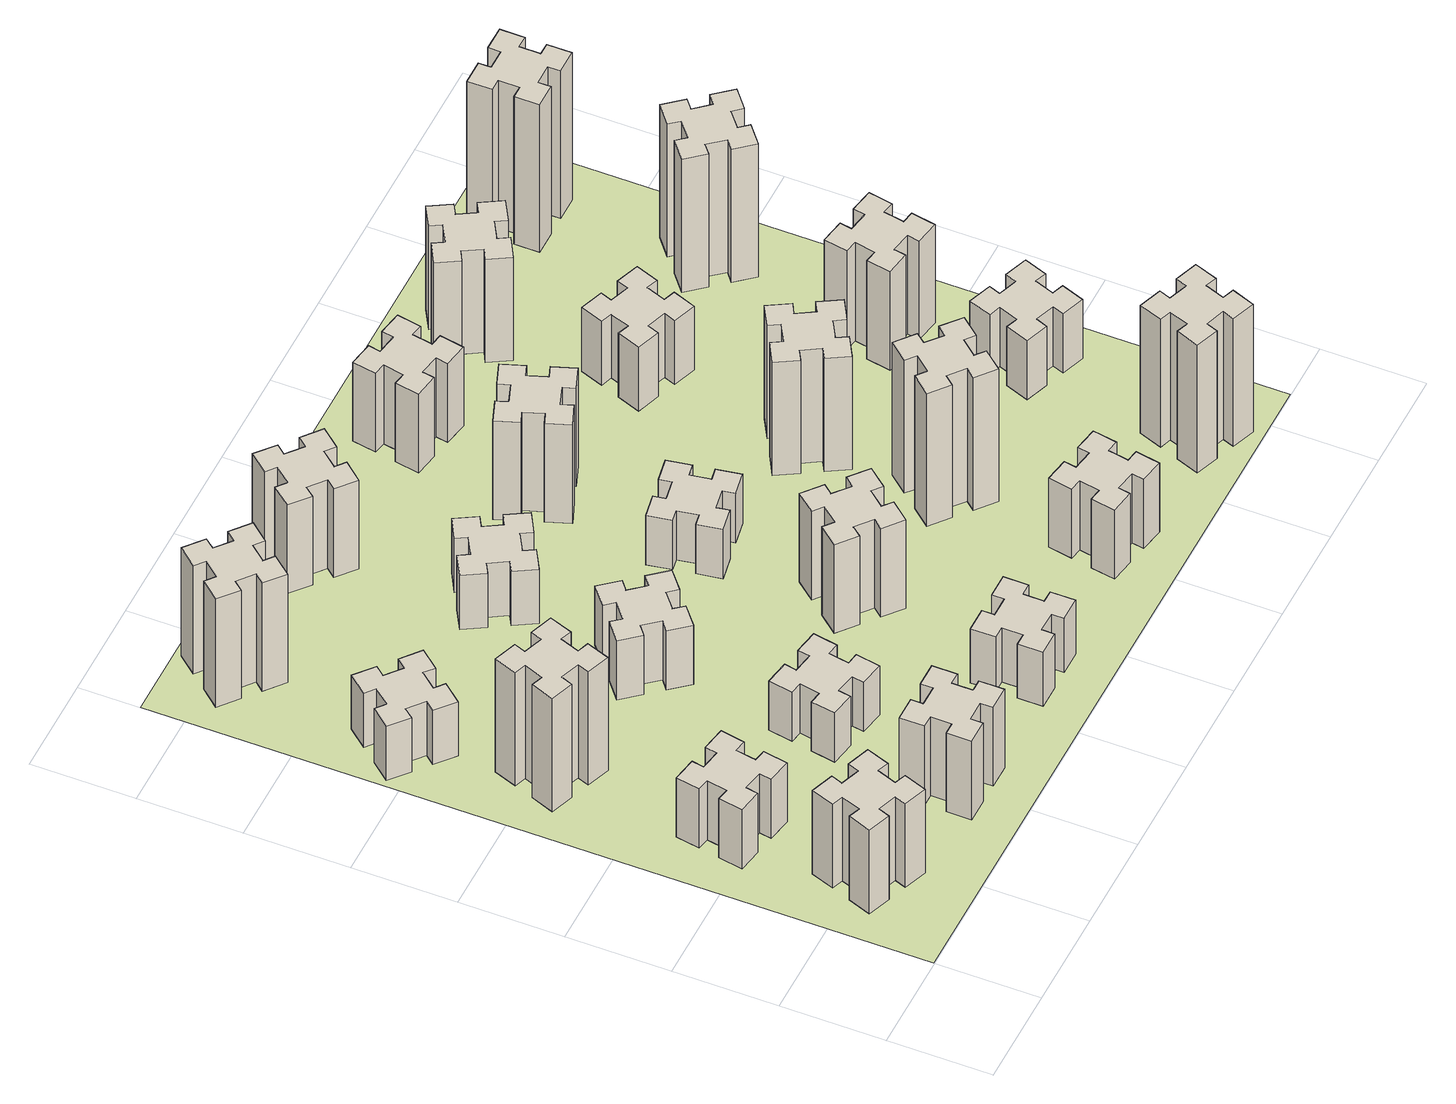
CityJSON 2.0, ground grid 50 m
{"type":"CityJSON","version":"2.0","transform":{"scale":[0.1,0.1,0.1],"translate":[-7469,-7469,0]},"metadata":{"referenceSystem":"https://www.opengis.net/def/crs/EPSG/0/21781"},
"CityObjects":{
"building1":{"type":"Building","attributes":{"class":"1000","function":"1000","usage":"1000","yearOfConstruction":2016,"roofType":"1000","measuredHeight":51,"storeysAboveGround":30,"storeysBelowGround":0},"geometry":[{"type":"Solid","lod":"1","boundaries":[[[[0,1,2,3,4,5,6,7,8,9,10,11,12,13,14,15,16,17,18,19]],[[17,16,20,21]],[[16,15,22,20]],[[15,14,23,22]],[[14,13,24,23]],[[13,12,25,24]],[[12,11,26,25]],[[11,10,27,26]],[[10,9,28,27]],[[9,8,29,28]],[[8,7,30,29]],[[7,6,31,30]],[[6,5,32,31]],[[5,4,33,32]],[[4,3,34,33]],[[3,2,35,34]],[[2,1,36,35]],[[1,0,37,36]],[[0,19,38,37]],[[19,18,39,38]],[[18,17,21,39]],[[24,25,26,27,28,29,30,31,32,33,34,35,36,37,38,39,21,20,22,23]]]]}]},
"building2":{"type":"Building","attributes":{"class":"1000","function":"1000","usage":"1000","yearOfConstruction":2016,"roofType":"1000","measuredHeight":36,"storeysAboveGround":30,"storeysBelowGround":0},"geometry":[{"type":"Solid","lod":"1","boundaries":[[[[40,41,42,43,44,45,46,47,48,49,50,51,52,53,54,55,56,57,58,59]],[[57,56,60,61]],[[56,55,62,60]],[[55,54,63,62]],[[54,53,64,63]],[[53,52,65,64]],[[52,51,66,65]],[[51,50,67,66]],[[50,49,68,67]],[[49,48,69,68]],[[48,47,70,69]],[[47,46,71,70]],[[46,45,72,71]],[[45,44,73,72]],[[44,43,74,73]],[[43,42,75,74]],[[42,41,76,75]],[[41,40,77,76]],[[40,59,78,77]],[[59,58,79,78]],[[58,57,61,79]],[[64,65,66,67,68,69,70,71,72,73,74,75,76,77,78,79,61,60,62,63]]]]}]},
"building3":{"type":"Building","attributes":{"class":"1000","function":"1000","usage":"1000","yearOfConstruction":2016,"roofType":"1000","measuredHeight":69,"storeysAboveGround":30,"storeysBelowGround":0},"geometry":[{"type":"Solid","lod":"1","boundaries":[[[[80,81,82,83,84,85,86,87,88,89,90,91,92,93,94,95,96,97,98,99]],[[97,96,100,101]],[[96,95,102,100]],[[95,94,103,102]],[[94,93,104,103]],[[93,92,105,104]],[[92,91,106,105]],[[91,90,107,106]],[[90,89,108,107]],[[89,88,109,108]],[[88,87,110,109]],[[87,86,111,110]],[[86,85,112,111]],[[85,84,113,112]],[[84,83,114,113]],[[83,82,115,114]],[[82,81,116,115]],[[81,80,117,116]],[[80,99,118,117]],[[99,98,119,118]],[[98,97,101,119]],[[104,105,106,107,108,109,110,111,112,113,114,115,116,117,118,119,101,100,102,103]]]]}]},
"building4":{"type":"Building","attributes":{"class":"1000","function":"1000","usage":"1000","yearOfConstruction":2016,"roofType":"1000","measuredHeight":33,"storeysAboveGround":30,"storeysBelowGround":0},"geometry":[{"type":"Solid","lod":"1","boundaries":[[[[120,121,122,123,124,125,126,127,128,129,130,131,132,133,134,135,136,137,138,139]],[[137,136,140,141]],[[136,135,142,140]],[[135,134,143,142]],[[134,133,144,143]],[[133,132,145,144]],[[132,131,146,145]],[[131,130,147,146]],[[130,129,148,147]],[[129,128,149,148]],[[128,127,150,149]],[[127,126,151,150]],[[126,125,152,151]],[[125,124,153,152]],[[124,123,154,153]],[[123,122,155,154]],[[122,121,156,155]],[[121,120,157,156]],[[120,139,158,157]],[[139,138,159,158]],[[138,137,141,159]],[[144,145,146,147,148,149,150,151,152,153,154,155,156,157,158,159,141,140,142,143]]]]}]},
"building5":{"type":"Building","attributes":{"class":"1000","function":"1000","usage":"1000","yearOfConstruction":2016,"roofType":"1000","measuredHeight":48,"storeysAboveGround":30,"storeysBelowGround":0},"geometry":[{"type":"Solid","lod":"1","boundaries":[[[[160,161,162,163,164,165,166,167,168,169,170,171,172,173,174,175,176,177,178,179]],[[177,176,180,181]],[[176,175,182,180]],[[175,174,183,182]],[[174,173,184,183]],[[173,172,185,184]],[[172,171,186,185]],[[171,170,187,186]],[[170,169,188,187]],[[169,168,189,188]],[[168,167,190,189]],[[167,166,191,190]],[[166,165,192,191]],[[165,164,193,192]],[[164,163,194,193]],[[163,162,195,194]],[[162,161,196,195]],[[161,160,197,196]],[[160,179,198,197]],[[179,178,199,198]],[[178,177,181,199]],[[184,185,186,187,188,189,190,191,192,193,194,195,196,197,198,199,181,180,182,183]]]]}]},
"building6":{"type":"Building","attributes":{"class":"1000","function":"1000","usage":"1000","yearOfConstruction":2016,"roofType":"1000","measuredHeight":66,"storeysAboveGround":30,"storeysBelowGround":0},"geometry":[{"type":"Solid","lod":"1","boundaries":[[[[200,201,202,203,204,205,206,207,208,209,210,211,212,213,214,215,216,217,218,219]],[[217,216,220,221]],[[216,215,222,220]],[[215,214,223,222]],[[214,213,224,223]],[[213,212,225,224]],[[212,211,226,225]],[[211,210,227,226]],[[210,209,228,227]],[[209,208,229,228]],[[208,207,230,229]],[[207,206,231,230]],[[206,205,232,231]],[[205,204,233,232]],[[204,203,234,233]],[[203,202,235,234]],[[202,201,236,235]],[[201,200,237,236]],[[200,219,238,237]],[[219,218,239,238]],[[218,217,221,239]],[[224,225,226,227,228,229,230,231,232,233,234,235,236,237,238,239,221,220,222,223]]]]}]},
"building7":{"type":"Building","attributes":{"class":"1000","function":"1000","usage":"1000","yearOfConstruction":2016,"roofType":"1000","measuredHeight":30,"storeysAboveGround":30,"storeysBelowGround":0},"geometry":[{"type":"Solid","lod":"1","boundaries":[[[[240,241,242,243,244,245,246,247,248,249,250,251,252,253,254,255,256,257,258,259]],[[257,256,260,261]],[[256,255,262,260]],[[255,254,263,262]],[[254,253,264,263]],[[253,252,265,264]],[[252,251,266,265]],[[251,250,267,266]],[[250,249,268,267]],[[249,248,269,268]],[[248,247,270,269]],[[247,246,271,270]],[[246,245,272,271]],[[245,244,273,272]],[[244,243,274,273]],[[243,242,275,274]],[[242,241,276,275]],[[241,240,277,276]],[[240,259,278,277]],[[259,258,279,278]],[[258,257,261,279]],[[264,265,266,267,268,269,270,271,272,273,274,275,276,277,278,279,261,260,262,263]]]]}]},
"building8":{"type":"Building","attributes":{"class":"1000","function":"1000","usage":"1000","yearOfConstruction":2016,"roofType":"1000","measuredHeight":36,"storeysAboveGround":30,"storeysBelowGround":0},"geometry":[{"type":"Solid","lod":"1","boundaries":[[[[280,281,282,283,284,285,286,287,288,289,290,291,292,293,294,295,296,297,298,299]],[[297,296,300,301]],[[296,295,302,300]],[[295,294,303,302]],[[294,293,304,303]],[[293,292,305,304]],[[292,291,306,305]],[[291,290,307,306]],[[290,289,308,307]],[[289,288,309,308]],[[288,287,310,309]],[[287,286,311,310]],[[286,285,312,311]],[[285,284,313,312]],[[284,283,314,313]],[[283,282,315,314]],[[282,281,316,315]],[[281,280,317,316]],[[280,299,318,317]],[[299,298,319,318]],[[298,297,301,319]],[[304,305,306,307,308,309,310,311,312,313,314,315,316,317,318,319,301,300,302,303]]]]}]},
"building9":{"type":"Building","attributes":{"class":"1000","function":"1000","usage":"1000","yearOfConstruction":2016,"roofType":"1000","measuredHeight":33,"storeysAboveGround":30,"storeysBelowGround":0},"geometry":[{"type":"Solid","lod":"1","boundaries":[[[[320,321,322,323,324,325,326,327,328,329,330,331,332,333,334,335,336,337,338,339]],[[337,336,340,341]],[[336,335,342,340]],[[335,334,343,342]],[[334,333,344,343]],[[333,332,345,344]],[[332,331,346,345]],[[331,330,347,346]],[[330,329,348,347]],[[329,328,349,348]],[[328,327,350,349]],[[327,326,351,350]],[[326,325,352,351]],[[325,324,353,352]],[[324,323,354,353]],[[323,322,355,354]],[[322,321,356,355]],[[321,320,357,356]],[[320,339,358,357]],[[339,338,359,358]],[[338,337,341,359]],[[344,345,346,347,348,349,350,351,352,353,354,355,356,357,358,359,341,340,342,343]]]]}]},
"building10":{"type":"Building","attributes":{"class":"1000","function":"1000","usage":"1000","yearOfConstruction":2016,"roofType":"1000","measuredHeight":33,"storeysAboveGround":30,"storeysBelowGround":0},"geometry":[{"type":"Solid","lod":"1","boundaries":[[[[360,361,362,363,364,365,366,367,368,369,370,371,372,373,374,375,376,377,378,379]],[[377,376,380,381]],[[376,375,382,380]],[[375,374,383,382]],[[374,373,384,383]],[[373,372,385,384]],[[372,371,386,385]],[[371,370,387,386]],[[370,369,388,387]],[[369,368,389,388]],[[368,367,390,389]],[[367,366,391,390]],[[366,365,392,391]],[[365,364,393,392]],[[364,363,394,393]],[[363,362,395,394]],[[362,361,396,395]],[[361,360,397,396]],[[360,379,398,397]],[[379,378,399,398]],[[378,377,381,399]],[[384,385,386,387,388,389,390,391,392,393,394,395,396,397,398,399,381,380,382,383]]]]}]},
"building11":{"type":"Building","attributes":{"class":"1000","function":"1000","usage":"1000","yearOfConstruction":2016,"roofType":"1000","measuredHeight":54,"storeysAboveGround":30,"storeysBelowGround":0},"geometry":[{"type":"Solid","lod":"1","boundaries":[[[[400,401,402,403,404,405,406,407,408,409,410,411,412,413,414,415,416,417,418,419]],[[417,416,420,421]],[[416,415,422,420]],[[415,414,423,422]],[[414,413,424,423]],[[413,412,425,424]],[[412,411,426,425]],[[411,410,427,426]],[[410,409,428,427]],[[409,408,429,428]],[[408,407,430,429]],[[407,406,431,430]],[[406,405,432,431]],[[405,404,433,432]],[[404,403,434,433]],[[403,402,435,434]],[[402,401,436,435]],[[401,400,437,436]],[[400,419,438,437]],[[419,418,439,438]],[[418,417,421,439]],[[424,425,426,427,428,429,430,431,432,433,434,435,436,437,438,439,421,420,422,423]]]]}]},
"building12":{"type":"Building","attributes":{"class":"1000","function":"1000","usage":"1000","yearOfConstruction":2016,"roofType":"1000","measuredHeight":54,"storeysAboveGround":30,"storeysBelowGround":0},"geometry":[{"type":"Solid","lod":"1","boundaries":[[[[440,441,442,443,444,445,446,447,448,449,450,451,452,453,454,455,456,457,458,459]],[[457,456,460,461]],[[456,455,462,460]],[[455,454,463,462]],[[454,453,464,463]],[[453,452,465,464]],[[452,451,466,465]],[[451,450,467,466]],[[450,449,468,467]],[[449,448,469,468]],[[448,447,470,469]],[[447,446,471,470]],[[446,445,472,471]],[[445,444,473,472]],[[444,443,474,473]],[[443,442,475,474]],[[442,441,476,475]],[[441,440,477,476]],[[440,459,478,477]],[[459,458,479,478]],[[458,457,461,479]],[[464,465,466,467,468,469,470,471,472,473,474,475,476,477,478,479,461,460,462,463]]]]}]},
"building13":{"type":"Building","attributes":{"class":"1000","function":"1000","usage":"1000","yearOfConstruction":2016,"roofType":"1000","measuredHeight":30,"storeysAboveGround":30,"storeysBelowGround":0},"geometry":[{"type":"Solid","lod":"1","boundaries":[[[[480,481,482,483,484,485,486,487,488,489,490,491,492,493,494,495,496,497,498,499]],[[497,496,500,501]],[[496,495,502,500]],[[495,494,503,502]],[[494,493,504,503]],[[493,492,505,504]],[[492,491,506,505]],[[491,490,507,506]],[[490,489,508,507]],[[489,488,509,508]],[[488,487,510,509]],[[487,486,511,510]],[[486,485,512,511]],[[485,484,513,512]],[[484,483,514,513]],[[483,482,515,514]],[[482,481,516,515]],[[481,480,517,516]],[[480,499,518,517]],[[499,498,519,518]],[[498,497,501,519]],[[504,505,506,507,508,509,510,511,512,513,514,515,516,517,518,519,501,500,502,503]]]]}]},
"building14":{"type":"Building","attributes":{"class":"1000","function":"1000","usage":"1000","yearOfConstruction":2016,"roofType":"1000","measuredHeight":60,"storeysAboveGround":30,"storeysBelowGround":0},"geometry":[{"type":"Solid","lod":"1","boundaries":[[[[520,521,522,523,524,525,526,527,528,529,530,531,532,533,534,535,536,537,538,539]],[[537,536,540,541]],[[536,535,542,540]],[[535,534,543,542]],[[534,533,544,543]],[[533,532,545,544]],[[532,531,546,545]],[[531,530,547,546]],[[530,529,548,547]],[[529,528,549,548]],[[528,527,550,549]],[[527,526,551,550]],[[526,525,552,551]],[[525,524,553,552]],[[524,523,554,553]],[[523,522,555,554]],[[522,521,556,555]],[[521,520,557,556]],[[520,539,558,557]],[[539,538,559,558]],[[538,537,541,559]],[[544,545,546,547,548,549,550,551,552,553,554,555,556,557,558,559,541,540,542,543]]]]}]},
"building15":{"type":"Building","attributes":{"class":"1000","function":"1000","usage":"1000","yearOfConstruction":2016,"roofType":"1000","measuredHeight":42,"storeysAboveGround":30,"storeysBelowGround":0},"geometry":[{"type":"Solid","lod":"1","boundaries":[[[[560,561,562,563,564,565,566,567,568,569,570,571,572,573,574,575,576,577,578,579]],[[577,576,580,581]],[[576,575,582,580]],[[575,574,583,582]],[[574,573,584,583]],[[573,572,585,584]],[[572,571,586,585]],[[571,570,587,586]],[[570,569,588,587]],[[569,568,589,588]],[[568,567,590,589]],[[567,566,591,590]],[[566,565,592,591]],[[565,564,593,592]],[[564,563,594,593]],[[563,562,595,594]],[[562,561,596,595]],[[561,560,597,596]],[[560,579,598,597]],[[579,578,599,598]],[[578,577,581,599]],[[584,585,586,587,588,589,590,591,592,593,594,595,596,597,598,599,581,580,582,583]]]]}]},
"building16":{"type":"Building","attributes":{"class":"1000","function":"1000","usage":"1000","yearOfConstruction":2016,"roofType":"1000","measuredHeight":81,"storeysAboveGround":30,"storeysBelowGround":0},"geometry":[{"type":"Solid","lod":"1","boundaries":[[[[600,601,602,603,604,605,606,607,608,609,610,611,612,613,614,615,616,617,618,619]],[[617,616,620,621]],[[616,615,622,620]],[[615,614,623,622]],[[614,613,624,623]],[[613,612,625,624]],[[612,611,626,625]],[[611,610,627,626]],[[610,609,628,627]],[[609,608,629,628]],[[608,607,630,629]],[[607,606,631,630]],[[606,605,632,631]],[[605,604,633,632]],[[604,603,634,633]],[[603,602,635,634]],[[602,601,636,635]],[[601,600,637,636]],[[600,619,638,637]],[[619,618,639,638]],[[618,617,621,639]],[[624,625,626,627,628,629,630,631,632,633,634,635,636,637,638,639,621,620,622,623]]]]}]},
"building17":{"type":"Building","attributes":{"class":"1000","function":"1000","usage":"1000","yearOfConstruction":2016,"roofType":"1000","measuredHeight":48,"storeysAboveGround":30,"storeysBelowGround":0},"geometry":[{"type":"Solid","lod":"1","boundaries":[[[[640,641,642,643,644,645,646,647,648,649,650,651,652,653,654,655,656,657,658,659]],[[657,656,660,661]],[[656,655,662,660]],[[655,654,663,662]],[[654,653,664,663]],[[653,652,665,664]],[[652,651,666,665]],[[651,650,667,666]],[[650,649,668,667]],[[649,648,669,668]],[[648,647,670,669]],[[647,646,671,670]],[[646,645,672,671]],[[645,644,673,672]],[[644,643,674,673]],[[643,642,675,674]],[[642,641,676,675]],[[641,640,677,676]],[[640,659,678,677]],[[659,658,679,678]],[[658,657,661,679]],[[664,665,666,667,668,669,670,671,672,673,674,675,676,677,678,679,661,660,662,663]]]]}]},
"building18":{"type":"Building","attributes":{"class":"1000","function":"1000","usage":"1000","yearOfConstruction":2016,"roofType":"1000","measuredHeight":69,"storeysAboveGround":30,"storeysBelowGround":0},"geometry":[{"type":"Solid","lod":"1","boundaries":[[[[680,681,682,683,684,685,686,687,688,689,690,691,692,693,694,695,696,697,698,699]],[[697,696,700,701]],[[696,695,702,700]],[[695,694,703,702]],[[694,693,704,703]],[[693,692,705,704]],[[692,691,706,705]],[[691,690,707,706]],[[690,689,708,707]],[[689,688,709,708]],[[688,687,710,709]],[[687,686,711,710]],[[686,685,712,711]],[[685,684,713,712]],[[684,683,714,713]],[[683,682,715,714]],[[682,681,716,715]],[[681,680,717,716]],[[680,699,718,717]],[[699,698,719,718]],[[698,697,701,719]],[[704,705,706,707,708,709,710,711,712,713,714,715,716,717,718,719,701,700,702,703]]]]}]},
"building19":{"type":"Building","attributes":{"class":"1000","function":"1000","usage":"1000","yearOfConstruction":2016,"roofType":"1000","measuredHeight":78,"storeysAboveGround":30,"storeysBelowGround":0},"geometry":[{"type":"Solid","lod":"1","boundaries":[[[[720,721,722,723,724,725,726,727,728,729,730,731,732,733,734,735,736,737,738,739]],[[737,736,740,741]],[[736,735,742,740]],[[735,734,743,742]],[[734,733,744,743]],[[733,732,745,744]],[[732,731,746,745]],[[731,730,747,746]],[[730,729,748,747]],[[729,728,749,748]],[[728,727,750,749]],[[727,726,751,750]],[[726,725,752,751]],[[725,724,753,752]],[[724,723,754,753]],[[723,722,755,754]],[[722,721,756,755]],[[721,720,757,756]],[[720,739,758,757]],[[739,738,759,758]],[[738,737,741,759]],[[744,745,746,747,748,749,750,751,752,753,754,755,756,757,758,759,741,740,742,743]]]]}]},
"building20":{"type":"Building","attributes":{"class":"1000","function":"1000","usage":"1000","yearOfConstruction":2016,"roofType":"1000","measuredHeight":39,"storeysAboveGround":30,"storeysBelowGround":0},"geometry":[{"type":"Solid","lod":"1","boundaries":[[[[760,761,762,763,764,765,766,767,768,769,770,771,772,773,774,775,776,777,778,779]],[[777,776,780,781]],[[776,775,782,780]],[[775,774,783,782]],[[774,773,784,783]],[[773,772,785,784]],[[772,771,786,785]],[[771,770,787,786]],[[770,769,788,787]],[[769,768,789,788]],[[768,767,790,789]],[[767,766,791,790]],[[766,765,792,791]],[[765,764,793,792]],[[764,763,794,793]],[[763,762,795,794]],[[762,761,796,795]],[[761,760,797,796]],[[760,779,798,797]],[[779,778,799,798]],[[778,777,781,799]],[[784,785,786,787,788,789,790,791,792,793,794,795,796,797,798,799,781,780,782,783]]]]}]},
"building21":{"type":"Building","attributes":{"class":"1000","function":"1000","usage":"1000","yearOfConstruction":2016,"roofType":"1000","measuredHeight":63,"storeysAboveGround":30,"storeysBelowGround":0},"geometry":[{"type":"Solid","lod":"1","boundaries":[[[[800,801,802,803,804,805,806,807,808,809,810,811,812,813,814,815,816,817,818,819]],[[817,816,820,821]],[[816,815,822,820]],[[815,814,823,822]],[[814,813,824,823]],[[813,812,825,824]],[[812,811,826,825]],[[811,810,827,826]],[[810,809,828,827]],[[809,808,829,828]],[[808,807,830,829]],[[807,806,831,830]],[[806,805,832,831]],[[805,804,833,832]],[[804,803,834,833]],[[803,802,835,834]],[[802,801,836,835]],[[801,800,837,836]],[[800,819,838,837]],[[819,818,839,838]],[[818,817,821,839]],[[824,825,826,827,828,829,830,831,832,833,834,835,836,837,838,839,821,820,822,823]]]]}]},
"building22":{"type":"Building","attributes":{"class":"1000","function":"1000","usage":"1000","yearOfConstruction":2016,"roofType":"1000","measuredHeight":36,"storeysAboveGround":30,"storeysBelowGround":0},"geometry":[{"type":"Solid","lod":"1","boundaries":[[[[840,841,842,843,844,845,846,847,848,849,850,851,852,853,854,855,856,857,858,859]],[[857,856,860,861]],[[856,855,862,860]],[[855,854,863,862]],[[854,853,864,863]],[[853,852,865,864]],[[852,851,866,865]],[[851,850,867,866]],[[850,849,868,867]],[[849,848,869,868]],[[848,847,870,869]],[[847,846,871,870]],[[846,845,872,871]],[[845,844,873,872]],[[844,843,874,873]],[[843,842,875,874]],[[842,841,876,875]],[[841,840,877,876]],[[840,859,878,877]],[[859,858,879,878]],[[858,857,861,879]],[[864,865,866,867,868,869,870,871,872,873,874,875,876,877,878,879,861,860,862,863]]]]}]},
"building23":{"type":"Building","attributes":{"class":"1000","function":"1000","usage":"1000","yearOfConstruction":2016,"roofType":"1000","measuredHeight":60,"storeysAboveGround":30,"storeysBelowGround":0},"geometry":[{"type":"Solid","lod":"1","boundaries":[[[[880,881,882,883,884,885,886,887,888,889,890,891,892,893,894,895,896,897,898,899]],[[897,896,900,901]],[[896,895,902,900]],[[895,894,903,902]],[[894,893,904,903]],[[893,892,905,904]],[[892,891,906,905]],[[891,890,907,906]],[[890,889,908,907]],[[889,888,909,908]],[[888,887,910,909]],[[887,886,911,910]],[[886,885,912,911]],[[885,884,913,912]],[[884,883,914,913]],[[883,882,915,914]],[[882,881,916,915]],[[881,880,917,916]],[[880,899,918,917]],[[899,898,919,918]],[[898,897,901,919]],[[904,905,906,907,908,909,910,911,912,913,914,915,916,917,918,919,901,900,902,903]]]]}]},
"building24":{"type":"Building","attributes":{"class":"1000","function":"1000","usage":"1000","yearOfConstruction":2016,"roofType":"1000","measuredHeight":81,"storeysAboveGround":30,"storeysBelowGround":0},"geometry":[{"type":"Solid","lod":"1","boundaries":[[[[920,921,922,923,924,925,926,927,928,929,930,931,932,933,934,935,936,937,938,939]],[[937,936,940,941]],[[936,935,942,940]],[[935,934,943,942]],[[934,933,944,943]],[[933,932,945,944]],[[932,931,946,945]],[[931,930,947,946]],[[930,929,948,947]],[[929,928,949,948]],[[928,927,950,949]],[[927,926,951,950]],[[926,925,952,951]],[[925,924,953,952]],[[924,923,954,953]],[[923,922,955,954]],[[922,921,956,955]],[[921,920,957,956]],[[920,939,958,957]],[[939,938,959,958]],[[938,937,941,959]],[[944,945,946,947,948,949,950,951,952,953,954,955,956,957,958,959,941,940,942,943]]]]}]},
"building25":{"type":"Building","attributes":{"class":"1000","function":"1000","usage":"1000","yearOfConstruction":2016,"roofType":"1000","measuredHeight":90,"storeysAboveGround":30,"storeysBelowGround":0},"geometry":[{"type":"Solid","lod":"1","boundaries":[[[[960,961,962,963,964,965,966,967,968,969,970,971,972,973,974,975,976,977,978,979]],[[977,976,980,981]],[[976,975,982,980]],[[975,974,983,982]],[[974,973,984,983]],[[973,972,985,984]],[[972,971,986,985]],[[971,970,987,986]],[[970,969,988,987]],[[969,968,989,988]],[[968,967,990,989]],[[967,966,991,990]],[[966,965,992,991]],[[965,964,993,992]],[[964,963,994,993]],[[963,962,995,994]],[[962,961,996,995]],[[961,960,997,996]],[[960,979,998,997]],[[979,978,999,998]],[[978,977,981,999]],[[984,985,986,987,988,989,990,991,992,993,994,995,996,997,998,999,981,980,982,983]]]]}]},
"landuse1":{"type":"LandUse","attributes":{"name":"plot1","function":"1010"},"geometry":[{"type":"MultiSurface","lod":"1","boundaries":[[[1000,1001,1002,1003]]]}]}
},
"vertices":[
[462,391,0],[496,485,0],[552,464,0],[593,577,0],[480,618,0],[460,562,0],[366,596,0],[387,652,0],[274,693,0],[233,580,0],[289,560,0],[255,466,0],[199,487,0],[157,374,0],[270,333,0],[291,389,0],[385,355,0],[364,299,0],[477,257,0],[518,370,0],[385,355,510],[364,299,510],[291,389,510],[270,333,510],[157,374,510],[199,487,510],[255,466,510],[289,560,510],[233,580,510],[274,693,510],[387,652,510],[366,596,510],[460,562,510],[480,618,510],[593,577,510],[552,464,510],[496,485,510],[462,391,510],[518,370,510],[477,257,510],
[307,1016,0],[405,998,0],[395,939,0],[513,918,0],[534,1037,0],[475,1047,0],[492,1145,0],[551,1135,0],[572,1253,0],[454,1274,0],[444,1215,0],[345,1232,0],[356,1291,0],[237,1312,0],[217,1194,0],[276,1184,0],[258,1085,0],[199,1096,0],[178,977,0],[297,957,0],[258,1085,360],[199,1096,360],[276,1184,360],[217,1194,360],[237,1312,360],[356,1291,360],[345,1232,360],[444,1215,360],[454,1274,360],[572,1253,360],[551,1135,360],[492,1145,360],[475,1047,360],[534,1037,360],[513,918,360],[395,939,360],[405,998,360],[307,1016,360],[297,957,360],[178,977,360],
[289,2040,0],[255,1946,0],[199,1967,0],[157,1854,0],[270,1813,0],[291,1869,0],[385,1835,0],[364,1779,0],[477,1737,0],[518,1850,0],[462,1871,0],[496,1965,0],[552,1944,0],[593,2057,0],[480,2098,0],[460,2042,0],[366,2076,0],[387,2132,0],[274,2173,0],[233,2060,0],[366,2076,690],[387,2132,690],[460,2042,690],[480,2098,690],[593,2057,690],[552,1944,690],[496,1965,690],[462,1871,690],[518,1850,690],[477,1737,690],[364,1779,690],[385,1835,690],[291,1869,690],[270,1813,690],[157,1854,690],[199,1967,690],[255,1946,690],[289,2040,690],[233,2060,690],[274,2173,690],
[223,2704,0],[159,2628,0],[113,2666,0],[36,2574,0],[128,2497,0],[166,2543,0],[243,2479,0],[204,2433,0],[296,2356,0],[373,2448,0],[327,2486,0],[392,2563,0],[438,2524,0],[515,2616,0],[423,2693,0],[384,2647,0],[308,2712,0],[346,2758,0],[254,2835,0],[177,2743,0],[308,2712,330],[346,2758,330],[384,2647,330],[423,2693,330],[515,2616,330],[438,2524,330],[392,2563,330],[327,2486,330],[373,2448,330],[296,2356,330],[204,2433,330],[243,2479,330],[166,2543,330],[128,2497,330],[36,2574,330],[113,2666,330],[159,2628,330],[223,2704,330],[177,2743,330],[254,2835,330],
[1065,485,0],[965,485,0],[965,545,0],[845,545,0],[845,425,0],[905,425,0],[905,325,0],[845,325,0],[845,205,0],[965,205,0],[965,265,0],[1065,265,0],[1065,205,0],[1185,205,0],[1185,325,0],[1125,325,0],[1125,425,0],[1185,425,0],[1185,545,0],[1065,545,0],[1125,425,480],[1185,425,480],[1125,325,480],[1185,325,480],[1185,205,480],[1065,205,480],[1065,265,480],[965,265,480],[965,205,480],[845,205,480],[845,325,480],[905,325,480],[905,425,480],[845,425,480],[845,545,480],[965,545,480],[965,485,480],[1065,485,480],[1065,545,480],[1185,545,480],
[484,3487,0],[408,3552,0],[446,3598,0],[354,3675,0],[277,3583,0],[323,3544,0],[259,3468,0],[213,3506,0],[136,3414,0],[228,3337,0],[266,3383,0],[343,3319,0],[304,3273,0],[396,3196,0],[473,3288,0],[427,3326,0],[492,3403,0],[538,3364,0],[615,3456,0],[523,3533,0],[492,3403,660],[538,3364,660],[427,3326,660],[473,3288,660],[396,3196,660],[304,3273,660],[343,3319,660],[266,3383,660],[228,3337,660],[136,3414,660],[213,3506,660],[259,3468,660],[323,3544,660],[277,3583,660],[354,3675,660],[446,3598,660],[408,3552,660],[484,3487,660],[523,3533,660],[615,3456,660],
[1016,1084,0],[998,985,0],[939,996,0],[918,877,0],[1037,857,0],[1047,916,0],[1145,898,0],[1135,839,0],[1253,818,0],[1274,937,0],[1215,947,0],[1232,1045,0],[1291,1035,0],[1312,1153,0],[1194,1174,0],[1184,1115,0],[1085,1132,0],[1096,1191,0],[977,1212,0],[957,1094,0],[1085,1132,300],[1096,1191,300],[1184,1115,300],[1194,1174,300],[1312,1153,300],[1291,1035,300],[1232,1045,300],[1215,947,300],[1274,937,300],[1253,818,300],[1135,839,300],[1145,898,300],[1047,916,300],[1037,857,300],[918,877,300],[939,996,300],[998,985,300],[1016,1084,300],[957,1094,300],[977,1212,300],
[1083,1972,0],[1006,1907,0],[968,1953,0],[876,1876,0],[953,1784,0],[999,1823,0],[1063,1746,0],[1017,1708,0],[1094,1616,0],[1186,1693,0],[1148,1739,0],[1224,1803,0],[1263,1757,0],[1355,1834,0],[1278,1926,0],[1232,1888,0],[1167,1964,0],[1213,2003,0],[1136,2095,0],[1044,2018,0],[1167,1964,360],[1213,2003,360],[1232,1888,360],[1278,1926,360],[1355,1834,360],[1263,1757,360],[1224,1803,360],[1148,1739,360],[1186,1693,360],[1094,1616,360],[1017,1708,360],[1063,1746,360],[999,1823,360],[953,1784,360],[876,1876,360],[968,1953,360],[1006,1907,360],[1083,1972,360],[1044,2018,360],[1136,2095,360],
[1865,325,0],[1865,425,0],[1925,425,0],[1925,545,0],[1805,545,0],[1805,485,0],[1705,485,0],[1705,545,0],[1585,545,0],[1585,425,0],[1645,425,0],[1645,325,0],[1585,325,0],[1585,205,0],[1705,205,0],[1705,265,0],[1805,265,0],[1805,205,0],[1925,205,0],[1925,325,0],[1805,265,330],[1805,205,330],[1705,265,330],[1705,205,330],[1585,205,330],[1585,325,330],[1645,325,330],[1645,425,330],[1585,425,330],[1585,545,330],[1705,545,330],[1705,485,330],[1805,485,330],[1805,545,330],[1925,545,330],[1925,425,330],[1865,425,330],[1865,325,330],[1925,325,330],[1925,205,330],
[1227,2475,0],[1314,2525,0],[1344,2473,0],[1448,2533,0],[1388,2637,0],[1336,2607,0],[1286,2694,0],[1338,2724,0],[1278,2828,0],[1174,2768,0],[1204,2716,0],[1117,2666,0],[1087,2718,0],[983,2658,0],[1043,2554,0],[1095,2584,0],[1145,2497,0],[1093,2467,0],[1153,2363,0],[1257,2423,0],[1145,2497,330],[1093,2467,330],[1095,2584,330],[1043,2554,330],[983,2658,330],[1087,2718,330],[1117,2666,330],[1204,2716,330],[1174,2768,330],[1278,2828,330],[1338,2724,330],[1286,2694,330],[1336,2607,330],[1388,2637,330],[1448,2533,330],[1344,2473,330],[1314,2525,330],[1227,2475,330],[1257,2423,330],[1153,2363,330],
[1063,3544,0],[999,3468,0],[953,3506,0],[876,3414,0],[968,3337,0],[1006,3383,0],[1083,3319,0],[1044,3273,0],[1136,3196,0],[1213,3288,0],[1167,3326,0],[1232,3403,0],[1278,3364,0],[1355,3456,0],[1263,3533,0],[1224,3487,0],[1148,3552,0],[1186,3598,0],[1094,3675,0],[1017,3583,0],[1148,3552,540],[1186,3598,540],[1224,3487,540],[1263,3533,540],[1355,3456,540],[1278,3364,540],[1232,3403,540],[1167,3326,540],[1213,3288,540],[1136,3196,540],[1044,3273,540],[1083,3319,540],[1006,3383,540],[968,3337,540],[876,3414,540],[953,3506,540],[999,3468,540],[1063,3544,540],[1017,3583,540],[1094,3675,540],
[1746,1163,0],[1823,1099,0],[1784,1053,0],[1876,976,0],[1953,1068,0],[1907,1106,0],[1972,1183,0],[2018,1144,0],[2095,1236,0],[2003,1313,0],[1964,1267,0],[1888,1332,0],[1926,1378,0],[1834,1455,0],[1757,1363,0],[1803,1324,0],[1739,1248,0],[1693,1286,0],[1616,1194,0],[1708,1117,0],[1739,1248,540],[1693,1286,540],[1803,1324,540],[1757,1363,540],[1834,1455,540],[1926,1378,540],[1888,1332,540],[1964,1267,540],[2003,1313,540],[2095,1236,540],[2018,1144,540],[1972,1183,540],[1907,1106,540],[1953,1068,540],[1876,976,540],[1784,1053,540],[1823,1099,540],[1746,1163,540],[1708,1117,540],[1616,1194,540],
[1972,1925,0],[1955,2024,0],[2014,2034,0],[1993,2152,0],[1875,2131,0],[1885,2072,0],[1787,2055,0],[1777,2114,0],[1658,2093,0],[1679,1975,0],[1738,1985,0],[1756,1887,0],[1697,1877,0],[1717,1758,0],[1836,1779,0],[1825,1838,0],[1924,1856,0],[1934,1797,0],[2052,1817,0],[2031,1936,0],[1924,1856,300],[1934,1797,300],[1825,1838,300],[1836,1779,300],[1717,1758,300],[1697,1877,300],[1756,1887,300],[1738,1985,300],[1679,1975,300],[1658,2093,300],[1777,2114,300],[1787,2055,300],[1885,2072,300],[1875,2131,300],[1993,2152,300],[2014,2034,300],[1955,2024,300],[1972,1925,300],[2031,1936,300],[2052,1817,300],
[1735,2705,0],[1769,2611,0],[1713,2590,0],[1754,2477,0],[1867,2519,0],[1846,2575,0],[1940,2609,0],[1960,2553,0],[2073,2594,0],[2032,2707,0],[1976,2686,0],[1942,2780,0],[1998,2800,0],[1957,2913,0],[1844,2872,0],[1865,2816,0],[1771,2782,0],[1750,2838,0],[1637,2797,0],[1679,2684,0],[1771,2782,600],[1750,2838,600],[1865,2816,600],[1844,2872,600],[1957,2913,600],[1998,2800,600],[1942,2780,600],[1976,2686,600],[2032,2707,600],[2073,2594,600],[1960,2553,600],[1940,2609,600],[1846,2575,600],[1867,2519,600],[1754,2477,600],[1713,2590,600],[1769,2611,600],[1735,2705,600],[1679,2684,600],[1637,2797,600],
[2527,276,0],[2625,258,0],[2615,199,0],[2733,178,0],[2754,297,0],[2695,307,0],[2712,405,0],[2771,395,0],[2792,513,0],[2674,534,0],[2664,475,0],[2565,492,0],[2576,551,0],[2457,572,0],[2437,454,0],[2496,444,0],[2478,345,0],[2419,356,0],[2398,237,0],[2517,217,0],[2478,345,420],[2419,356,420],[2496,444,420],[2437,454,420],[2457,572,420],[2576,551,420],[2565,492,420],[2664,475,420],[2674,534,420],[2792,513,420],[2771,395,420],[2712,405,420],[2695,307,420],[2754,297,420],[2733,178,420],[2615,199,420],[2625,258,420],[2527,276,420],[2517,217,420],[2398,237,420],
[2647,1006,0],[2712,1083,0],[2758,1044,0],[2835,1136,0],[2743,1213,0],[2704,1167,0],[2628,1232,0],[2666,1278,0],[2574,1355,0],[2497,1263,0],[2543,1224,0],[2479,1148,0],[2433,1186,0],[2356,1094,0],[2448,1017,0],[2486,1063,0],[2563,999,0],[2524,953,0],[2616,876,0],[2693,968,0],[2563,999,810],[2524,953,810],[2486,1063,810],[2448,1017,810],[2356,1094,810],[2433,1186,810],[2479,1148,810],[2543,1224,810],[2497,1263,810],[2574,1355,810],[2666,1278,810],[2628,1232,810],[2704,1167,810],[2743,1213,810],[2835,1136,810],[2758,1044,810],[2712,1083,810],[2647,1006,810],[2693,968,810],[2616,876,810],
[2024,3435,0],[1925,3452,0],[1936,3511,0],[1817,3532,0],[1797,3414,0],[1856,3404,0],[1838,3305,0],[1779,3316,0],[1758,3197,0],[1877,3177,0],[1887,3236,0],[1985,3218,0],[1975,3159,0],[2093,3138,0],[2114,3257,0],[2055,3267,0],[2072,3365,0],[2131,3355,0],[2152,3473,0],[2034,3494,0],[2072,3365,480],[2131,3355,480],[2055,3267,480],[2114,3257,480],[2093,3138,480],[1975,3159,480],[1985,3218,480],[1887,3236,480],[1877,3177,480],[1758,3197,480],[1779,3316,480],[1838,3305,480],[1856,3404,480],[1797,3414,480],[1817,3532,480],[1936,3511,480],[1925,3452,480],[2024,3435,480],[2034,3494,480],[2152,3473,480],
[2475,1744,0],[2525,1657,0],[2473,1627,0],[2533,1523,0],[2637,1583,0],[2607,1635,0],[2694,1685,0],[2724,1633,0],[2828,1693,0],[2768,1797,0],[2716,1767,0],[2666,1854,0],[2718,1884,0],[2658,1988,0],[2554,1928,0],[2584,1876,0],[2497,1826,0],[2467,1878,0],[2363,1818,0],[2423,1714,0],[2497,1826,690],[2467,1878,690],[2584,1876,690],[2554,1928,690],[2658,1988,690],[2718,1884,690],[2666,1854,690],[2716,1767,690],[2768,1797,690],[2828,1693,690],[2724,1633,690],[2694,1685,690],[2607,1635,690],[2637,1583,690],[2533,1523,690],[2473,1627,690],[2525,1657,690],[2475,1744,690],[2423,1714,690],[2363,1818,690],
[3251,189,0],[3345,155,0],[3324,99,0],[3437,57,0],[3478,170,0],[3422,191,0],[3456,285,0],[3512,264,0],[3553,377,0],[3440,418,0],[3420,362,0],[3326,396,0],[3347,452,0],[3234,493,0],[3193,380,0],[3249,360,0],[3215,266,0],[3159,287,0],[3117,174,0],[3230,133,0],[3215,266,780],[3159,287,780],[3249,360,780],[3193,380,780],[3234,493,780],[3347,452,780],[3326,396,780],[3420,362,780],[3440,418,780],[3553,377,780],[3512,264,780],[3456,285,780],[3422,191,780],[3478,170,780],[3437,57,780],[3324,99,780],[3345,155,780],[3251,189,780],[3230,133,780],[3117,174,780],
[2611,2509,0],[2705,2475,0],[2684,2419,0],[2797,2377,0],[2838,2490,0],[2782,2511,0],[2816,2605,0],[2872,2584,0],[2913,2697,0],[2800,2738,0],[2780,2682,0],[2686,2716,0],[2707,2772,0],[2594,2813,0],[2553,2700,0],[2609,2680,0],[2575,2586,0],[2519,2607,0],[2477,2494,0],[2590,2453,0],[2575,2586,390],[2519,2607,390],[2609,2680,390],[2553,2700,390],[2594,2813,390],[2707,2772,390],[2686,2716,390],[2780,2682,390],[2800,2738,390],[2913,2697,390],[2872,2584,390],[2816,2605,390],[2782,2511,390],[2838,2490,390],[2797,2377,390],[2684,2419,390],[2705,2475,390],[2611,2509,390],[2590,2453,390],[2477,2494,390],
[2716,3347,0],[2666,3434,0],[2718,3464,0],[2658,3568,0],[2554,3508,0],[2584,3456,0],[2497,3406,0],[2467,3458,0],[2363,3398,0],[2423,3294,0],[2475,3324,0],[2525,3237,0],[2473,3207,0],[2533,3103,0],[2637,3163,0],[2607,3215,0],[2694,3265,0],[2724,3213,0],[2828,3273,0],[2768,3377,0],[2694,3265,630],[2724,3213,630],[2607,3215,630],[2637,3163,630],[2533,3103,630],[2473,3207,630],[2525,3237,630],[2475,3324,630],[2423,3294,630],[2363,3398,630],[2467,3458,630],[2497,3406,630],[2584,3456,630],[2554,3508,630],[2658,3568,630],[2718,3464,630],[2666,3434,630],[2716,3347,630],[2768,3377,630],[2828,3273,630],
[3351,1029,0],[3445,995,0],[3424,939,0],[3537,897,0],[3578,1010,0],[3522,1031,0],[3556,1125,0],[3612,1104,0],[3653,1217,0],[3540,1258,0],[3520,1202,0],[3426,1236,0],[3447,1292,0],[3334,1333,0],[3293,1220,0],[3349,1200,0],[3315,1106,0],[3259,1127,0],[3217,1014,0],[3330,973,0],[3315,1106,360],[3259,1127,360],[3349,1200,360],[3293,1220,360],[3334,1333,360],[3447,1292,360],[3426,1236,360],[3520,1202,360],[3540,1258,360],[3653,1217,360],[3612,1104,360],[3556,1125,360],[3522,1031,360],[3578,1010,360],[3537,897,360],[3424,939,360],[3445,995,360],[3351,1029,360],[3330,973,360],[3217,1014,360],
[3267,1656,0],[3365,1638,0],[3355,1579,0],[3473,1558,0],[3494,1677,0],[3435,1687,0],[3452,1785,0],[3511,1775,0],[3532,1893,0],[3414,1914,0],[3404,1855,0],[3305,1872,0],[3316,1931,0],[3197,1952,0],[3177,1834,0],[3236,1824,0],[3218,1725,0],[3159,1736,0],[3138,1617,0],[3257,1597,0],[3218,1725,600],[3159,1736,600],[3236,1824,600],[3177,1834,600],[3197,1952,600],[3316,1931,600],[3305,1872,600],[3404,1855,600],[3414,1914,600],[3532,1893,600],[3511,1775,600],[3452,1785,600],[3435,1687,600],[3494,1677,600],[3473,1558,600],[3355,1579,600],[3365,1638,600],[3267,1656,600],[3257,1597,600],[3138,1617,600],
[3403,2712,0],[3326,2647,0],[3288,2693,0],[3196,2616,0],[3273,2524,0],[3319,2563,0],[3383,2486,0],[3337,2448,0],[3414,2356,0],[3506,2433,0],[3468,2479,0],[3544,2543,0],[3583,2497,0],[3675,2574,0],[3598,2666,0],[3552,2628,0],[3487,2704,0],[3533,2743,0],[3456,2835,0],[3364,2758,0],[3487,2704,810],[3533,2743,810],[3552,2628,810],[3598,2666,810],[3675,2574,810],[3583,2497,810],[3544,2543,810],[3468,2479,810],[3506,2433,810],[3414,2356,810],[3337,2448,810],[3383,2486,810],[3319,2563,810],[3273,2524,810],[3196,2616,810],[3288,2693,810],[3326,2647,810],[3403,2712,810],[3364,2758,810],[3456,2835,810],
[3285,3325,0],[3385,3325,0],[3385,3265,0],[3505,3265,0],[3505,3385,0],[3445,3385,0],[3445,3485,0],[3505,3485,0],[3505,3605,0],[3385,3605,0],[3385,3545,0],[3285,3545,0],[3285,3605,0],[3165,3605,0],[3165,3485,0],[3225,3485,0],[3225,3385,0],[3165,3385,0],[3165,3265,0],[3285,3265,0],[3225,3385,900],[3165,3385,900],[3225,3485,900],[3165,3485,900],[3165,3605,900],[3285,3605,900],[3285,3545,900],[3385,3545,900],[3385,3605,900],[3505,3605,900],[3505,3485,900],[3445,3485,900],[3445,3385,900],[3505,3385,900],[3505,3265,900],[3385,3265,900],[3385,3325,900],[3285,3325,900],[3285,3265,900],[3165,3265,900],
[5,3705,0],[3705,3705,0],[3705,5,0],[5,5,0]
]}
